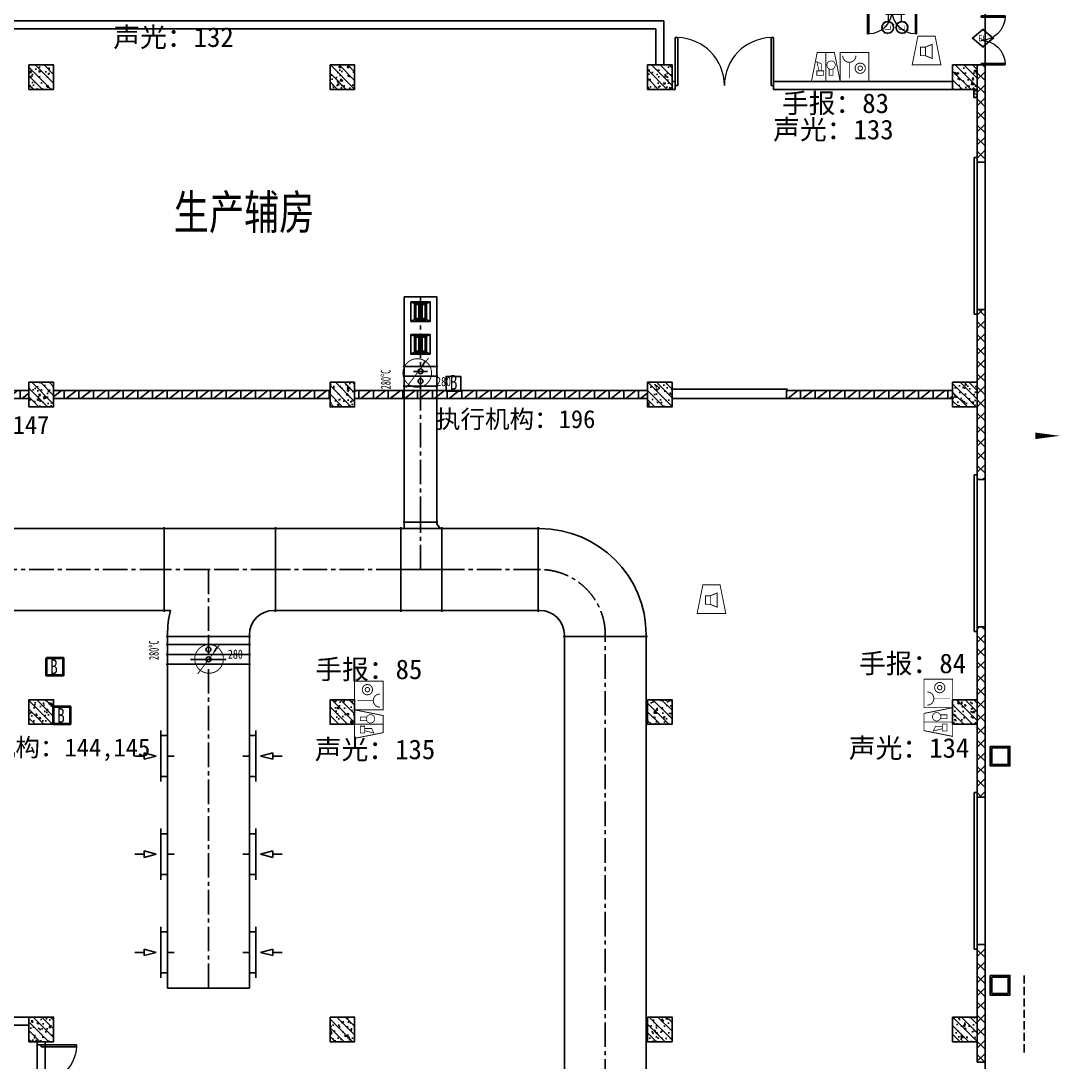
# Model space of a CAD drawing. Header units: millimetres. Extents: x -633009578 to 5705885, y -633235091 to 2571734.
# Drawn here: x 3639297 to 3671146, y 2078035 to 2109855 of the extents above; entities that cross this region are included whole.
import ezdxf
from ezdxf.enums import TextEntityAlignment as Align

# ---------------------------------------------------------------- set-up
doc = ezdxf.new("R2010")
doc.units = ezdxf.units.MM
doc.header["$LTSCALE"] = 1000
doc.header["$MEASUREMENT"] = 0
doc.linetypes.add('CENTER2', pattern=[1.125, 0.75, -0.125, 0.125, -0.125])
doc.linetypes.add('DASH', pattern=[0.35, 0.25, -0.1])
doc.layers.get('0').update_dxf_attribs({"color": 9})
for name, color, linetype in [('000000000000电气', 7, 'Continuous'), ('A-COLUM(柱)', 255, 'Continuous'), ('A-DI-S(箭头)', 76, 'Continuous'), ('A-DOOR(门）', 4, 'Continuous'), ('A-F-AREA(计算)', 5, 'Continuous'), ('A-HATH(填充)', 8, 'Continuous'), ('A-ROOF-G(钢构)', 25, 'Continuous'), ('A-ST-O(室外)', 54, 'Continuous'), ('A-TEXT(房间)', 243, 'Continuous'), ('A-WALL(墙)', 255, 'Continuous'), ('DUCT-排烟中心线', 5, 'CENTER2'), ('DUCT-排烟法兰', 4, 'Continuous'), ('DUCT-排烟管', 2, 'Continuous'), ('DUCT-排烟管端线', 4, 'Continuous'), ('DUCT-排烟阀门', 7, 'Continuous'), ('DUCT-排风风口', 7, 'Continuous'), ('HVAC-water Dim-SF', 241, 'Continuous'), ('TEL_TEXT', 7, 'Continuous'), ('WALL', 9, 'Continuous'), ('设备-安防', 3, 'Continuous'), ('设备-消防', 3, 'Continuous')]:
    doc.layers.add(name, color=color, linetype=linetype)
doc.styles.add('_TCH', font='simhei.ttf', dxfattribs={"width": 0.75, "bigfont": 'hztxt.shx'})
doc.styles.add('_TEL_DIM', font='simhei.ttf', dxfattribs={"height": 3.5, "bigfont": 'HZTXT'})
doc.styles.add('_THVAC_DIM', font='simhei.ttf', dxfattribs={"width": 0.8, "height": 3.5, "bigfont": 'HZTXT'})
doc.styles.add('IDQSTYLE', font='simhei.ttf', dxfattribs={"width": 0.707, "bigfont": 'hztxt.shx'})
doc.styles.add('SF', font='simhei.ttf', dxfattribs={"width": 0.75, "bigfont": '@@@hztxt.shx'})
doc.styles.get("Standard").update_dxf_attribs({"font": 'simhei.ttf', "bigfont": 'hztxt.shx'})
doc.styles.add('宋', font='simhei.ttf', dxfattribs={"width": 0.8})
doc.styles.add('宋体', font='simhei.ttf')
pattern_1 = [(45, (1102421.475196055, 677964.29318137), (-200.0002033111466, 200.0002033111467), []), (135, (1102421.475196055, 677964.29318137), (-200.0002033111467, -200.0002033111466), [])]
pattern_2 = [(0, (1102221.475196055, 677964.29318137), (0, 350), []), (37.875, (1102621.475196055, 677964.29318137), (-169.61527734408, 218.0766567528281), []), (90, (1102621.475196055, 677964.29318137), (-450, 2.755455298081545e-14), [])]

# ---------------------------------------------------------------- blocks, each defined once
blk = doc.blocks.new('HC001213')
at = {"color": 0, "linetype": 'Continuous', "const_width": 0.2}
blk.add_lwpolyline([(-1.875, 3.125), (1.875, 3.125), (3.125, -3.125), (-3.125, -3.125)], close=True, dxfattribs=at)
for points in [[(-1.293653517016746, 0.7382802506738564), (-0.243653517016746, 0.7382802506738564), (-0.243653517016746, -1.136719749326144), (-1.293653517016746, -1.136719749326144), (-1.293653517016746, 0.7382802506738564)], [(-0.243653517016746, 0.7382802506738564), (1.231346482983254, 1.338280250673856), (1.231346482983254, -1.736719749326144), (-0.243653517016746, -1.136719749326144)]]:
    blk.add_lwpolyline(points, dxfattribs=at)
at = {"color": 0, "style": 'IDQSTYLE', "width": 0.7}
blk.add_attdef('PSFHATT', (5.125, -3.125), '', height=2.5, dxfattribs=at)
blk = doc.blocks.new('HC001212')
at = {"color": 0, "linetype": 'Continuous', "const_width": 0.2}
blk.add_lwpolyline([(-1.875, 3.125), (1.875, 3.125), (3.125, -3.125), (-3.125, -3.125)], close=True, dxfattribs=at)
at = {"color": 0, "linetype": 'Continuous'}
for points, const_width in [([(0, 3.125), (0, -3.125)], 0.2), ([(-1.459485991813081, -0.8805239327332393), (-1.95948599181308, 1.119476067266761), (-0.9594859918130805, 0.619476067266761), (-0.9594859918130805, -0.8805239327332393)], 0.16), ([(-1.959485991813081, -1.880523932733239), (-1.95948599181308, -0.8805239327332393), (-0.4594859918130805, -0.8805239327332393), (-0.4594859918130805, -1.880523932733239), (-1.959485991813081, -1.880523932733239)], 0.16), ([(0.7290485194275803, -0.380523932733239), (0.7290485194281489, -1.880523932733239), (1.569048519428149, -1.880523932733239), (1.569048519430491, -0.380523932733239)], 0.16)]:
    blk.add_lwpolyline(points, dxfattribs=dict(at, const_width=const_width))
at = {"color": 0, "linetype": 'Continuous', "const_width": 0.16}
blk.add_lwpolyline([(1.799048519428144, -0.2905239327332435, 0.1989123673796631), (2.068287334970649, 0.3594760672667566, 0.1989123673796631), (1.799048519428145, 1.009476067266757, 0.1989123673796404), (1.149048519428189, 1.278714882809276, 0.1989123673796654), (0.4990485194281443, 1.009476067266757, 0.198912367379653), (0.2298097038856248, 0.3594760672667572, 0.1989123673796529), (0.4990485194281444, -0.2905239327332433, 0.1989123673796571), (1.14904851942816, -0.5597627482757622, 0.1989123673796488)], format="xyb", close=True, dxfattribs=at)
at = {"color": 0, "style": 'IDQSTYLE', "width": 0.7}
blk.add_attdef('PSFHATT', (5.125, -3.125), '', height=2.5, dxfattribs=at)
blk = doc.blocks.new('HC001208')
at = {"color": 0, "linetype": 'Continuous', "const_width": 0.2}
blk.add_lwpolyline([(-3.125, 3.125), (3.125, 3.125), (3.125, -3.125), (-3.125, -3.125)], close=True, dxfattribs=at)
blk.add_lwpolyline([(-2.560875308812533, 2.421549273106315, 0.198912367379651), (-2.13910907372117, 1.40331550819771, 0.1989123673796632), (-1.120875308812534, 0.9815492731063138, 0.1989123673796561), (-0.1026415439039181, 1.403315508197666, 0.1989123673796525), (0.3191246911874668, 2.421549273106313)], format="xyb", dxfattribs=at)
at = {"color": 0, "linetype": 'Continuous', "const_width": 0.128}
blk.add_lwpolyline([(-1.120875308812544, 0.9815492731063138), (-1.120875308812535, -2.518826738720627)], dxfattribs=at)
at = {"color": 0, "linetype": 'Continuous', "const_width": 0.2}
for points in [[(2.383210274305692, -0.3093507400644881, 0.9999999999999997), (0.1432102743056918, -0.3093507400644877, 0.9999999999999999)], [(0.7832102743056915, -0.3093507400644884, 0.9999999999999994), (1.743210274305692, -0.3093507400644881, 0.9999999999999994)]]:
    blk.add_lwpolyline(points, format="xyb", close=True, dxfattribs=at)
at = {"color": 0, "style": 'IDQSTYLE', "width": 0.7}
blk.add_attdef('PSFHATT', (5.125, -3.125), '', height=2.5, dxfattribs=at)
blk = doc.blocks.new('HC001303')
at = {"color": 0, "linetype": 'Continuous'}
blk.add_line((1.147673841419251, 1.538953517481514), (1.735401947549264, 2.599742189978989), dxfattribs=at)
at = {"color": 0, "linetype": 'Continuous', "const_width": 0.2}
blk.add_lwpolyline([(2.673745217742495e-14, -3.125, 0.1989123673796571), (2.209708691207992, -2.209708691207937, 0.1989123673796571), (3.125000000000028, -4.323120637516818e-16, 0.1989123673796568), (2.209708691207993, 2.209708691207993, 0.1989123673796569), (2.841876514387939e-14, 3.125, 0.1989123673796569), (-2.209708691207936, 2.209708691207994, 0.1989123673796568), (-3.124999999999972, 2.10353517373855e-15, 0.1989123673796572), (-2.209708691207937, -2.209708691207936, 0.1989123673796571)], format="xyb", close=True, dxfattribs=at)
blk.add_lwpolyline([(-2.500110713345594, -3.281016827298258), (2.47847216535268, 3.297393019579605)], dxfattribs=at)
at = {"color": 0, "style": 'IDQSTYLE', "width": 0.7}
for tag, p in [('280', (4.109408226946883, -2.854615367737885)), ('PSFHATT', (5.125000010000028, -3.281016827298258))]:
    blk.add_attdef(tag, p, '', height=2, dxfattribs=at)
blk = doc.blocks.new('A$C18BE6784')
at = {"color": 3}
for p, q in [((9.966180517105386, 207.7662279362848), (523.9618938427884, 207.7662279362848)), ((9.966180517105386, 10.07556907826802), (523.9618938427884, 10.07556907826802)), ((523.9618938427884, 10.07556907826802), (523.9618938427884, 267.0734257409931))]:
    blk.add_line(p, q, dxfattribs=at)
at = {"color": 3, "const_width": 19.76906588580314}
blk.add_lwpolyline([(9.966180517105386, 267.0734257409931), (9.966180517105386, 10.07556907826802), (523.9618938427884, 10.07556907826802), (523.9618938427884, 267.0734257409931), (9.966180517105386, 267.0734257409931), (9.966180517105386, 10.07556907826802)], dxfattribs=at)
at = {"layer": 'TEL_TEXT', "style": '宋'}
blk.add_text('FHM', height=174.3631611127561, dxfattribs=at).set_placement((76.73028432228602, 37.78400701103965))
blk = doc.blocks.new('$equip_U$00000071(蒋轩)')
at = {"const_width": 0.040000000000008}
blk.add_lwpolyline([(-0.5, 0, -1), (0.5, 0, -1), (-0.5, 0, -1.4631756610552)], format="xyb", dxfattribs=at)
at = {"linetype": 'Continuous', "const_width": 0.041666666666675}
for points in [[(-0.25, -0.1666666666715173), (-0.25, 0.1666666666715173)], [(0.25, -0.1666666666715173), (0.25, 0.1666666666715173)], [(-0.25, -0.1666666666715173), (0.25, -0.1666666666715173)]]:
    blk.add_lwpolyline(points, dxfattribs=at)
blk.add_circle((0, 0), 0.5000000000001146)
blk.add_point((0, -0.5))
at = {"color": 7, "style": '_TEL_DIM', "flags": 1}
for tag in ['REMARK', 'A']:
    blk.add_attdef(tag, text='', height=1.666666666667e-05, dxfattribs=at).set_placement((0, 0), align=Align.MIDDLE_CENTER)
blk = doc.blocks.new('$equip_U$00000073(LR-JS03)')
at = {"xscale": 1.008, "yscale": 1.008, "zscale": 1.008}
blk.add_blockref('$equip_U$00000071(蒋轩)', (0, 0), dxfattribs=at)
at = {"color": 7, "style": '_TEL_DIM', "flags": 1}
for tag in ['REMARK', 'A']:
    blk.add_attdef(tag, text='', height=2e-05, dxfattribs=at).set_placement((0, 0), align=Align.MIDDLE_CENTER)
blk = doc.blocks.new('$equip_U$00000082(LR-JS03)')
blk.add_blockref('$equip_U$00000073(LR-JS03)', (0, 0))
at = {"color": 7, "style": '_TEL_DIM', "flags": 1}
for tag in ['REMARK', 'A']:
    blk.add_attdef(tag, text='', height=2e-05, dxfattribs=at).set_placement((0, 0), align=Align.MIDDLE_CENTER)
blk = doc.blocks.new('$equip_U$00000090(LR-JS03)')
for p in [(-0.5040000000153668, 0), (0, 0.5040000000008149), (0.5039999999571592, 0), (0, -0.5040000000008149)]:
    blk.add_point(p)
blk.add_blockref('$equip_U$00000082(LR-JS03)', (0, 0))
at = {"color": 7, "style": '_TEL_DIM', "flags": 1}
for tag in ['REMARK', 'A']:
    blk.add_attdef(tag, text='', height=2e-05, dxfattribs=at).set_placement((0, 0), align=Align.MIDDLE_CENTER)
blk = doc.blocks.new('$equip_U$00000099(LR-JS03)')
at = {"linetype": 'Continuous', "ltscale": 0.7, "xscale": 0.6, "yscale": 0.6, "zscale": 0.6}
blk.add_blockref('$equip_U$00000090(LR-JS03)', (0, 0), dxfattribs=at)
at = {"color": 7, "linetype": 'Continuous', "style": '_TEL_DIM', "flags": 1}
for tag in ['REMARK', 'A']:
    blk.add_attdef(tag, text='', height=2e-05, dxfattribs=at).set_placement((0, 0), align=Align.MIDDLE_CENTER)
blk = doc.blocks.new('$equip_U$00000101(LR-JS03)')
at = {"linetype": 'Continuous', "ltscale": 0.7}
for p in [(-0.3023999999277294, 0), (-0.2900179410353303, 0.1034561744891107), (-0.2358388293068856, 0.1892770628328435), (-0.1658388294745237, 0.2592770627816208), (-0.1194070677738637, 0.277826766425278), (0, 0.302399999985937), (0.1048157138284296, 0.2836537081166171), (0.2132320802193135, 0.2144244387745857), (0.2832320802845061, 0.1444244387676008), (0.30240000016056, 0), (-0.2917371464427561, -0.1356171146035194), (-0.2217371466103941, -0.2056171146105044), (-0.1517371465452015, -0.2756171146174893), (0, -0.3024000000441447), (0.1854639847297221, -0.2388490536250174), (0.2639371012337506, -0.1475905369734392)]:
    blk.add_point(p, dxfattribs=at)
blk.add_blockref('$equip_U$00000099(LR-JS03)', (0, 0), dxfattribs=at)
at = {"color": 7, "linetype": 'Continuous', "style": '_TEL_DIM', "flags": 1}
for tag in ['REMARK', 'A']:
    blk.add_attdef(tag, text='', height=2e-05, dxfattribs=at).set_placement((0, 0), align=Align.MIDDLE_CENTER)
blk = doc.blocks.new('$equip_U$00000102(LR-JS03)')
for p in [(-0.3931199999933597, 0), (0, 0.3931199999997261), (0.3931200000224635, 0), (0, -0.3931200000006356)]:
    blk.add_point(p)
at = {"xscale": 1.3, "yscale": 1.3, "zscale": 1.3}
blk.add_blockref('$equip_U$00000101(LR-JS03)', (0, 0), dxfattribs=at)
at = {"color": 7, "style": '_TEL_DIM', "flags": 1}
for tag in ['REMARK', 'A']:
    blk.add_attdef(tag, text='', height=2e-05, dxfattribs=at).set_placement((0, 0), align=Align.MIDDLE_CENTER)
blk = doc.blocks.new('FHHHM')
at = {"layer": '设备-消防', "const_width": 35.58431859444}
for points in [[(-400.2762537132949, -420.9812156084226), (-400.2762537132949, -229.5319353532395)], [(-75.17435393342748, -420.9812156084226), (-75.17435393342748, -229.5319353532395)]]:
    blk.add_lwpolyline(points, dxfattribs=at)
at = {"layer": '设备-消防'}
for name, p, xscale, yscale, zscale in [('A$C18BE6784', (-471.5657044585096, -240.3660831669113), 0.9, 0.9, 0.9), ('$equip_U$00000102(LR-JS03)', (-414.3943202504888, -564.8034442435601), 367.6065970498603, 367.6065970498603, 367.6065970498603)]:
    blk.add_blockref(name, p, dxfattribs=dict(at, xscale=xscale, yscale=yscale, zscale=zscale))
at = {"layer": '设备-消防', "xscale": -367.6065970498603, "yscale": 367.606597049965, "zscale": 367.6065970500075, "rotation": 359.9999999999998}
blk.add_blockref('$equip_U$00000102(LR-JS03)', (-61.05628739541862, -564.8034442435601), dxfattribs=at)
blk = doc.blocks.new('$equip$00002474')
for p, q in [((-0.519992380955955, 1.000000338535756e-05), (7.619048119522631e-06, 0.4400100000020757)), ((7.619048119522631e-06, -0.4399899999989429), (-0.519992380955955, 1.000000338535756e-05)), ((7.619048119522631e-06, 0.4400100000020757), (0.5200076190521941, 1.000000338535756e-05)), ((0.5200076190521941, 1.000000338535756e-05), (7.619048119522631e-06, -0.4399899999989429))]:
    blk.add_line(p, q)
at = {"const_width": 0.04}
blk.add_lwpolyline([(7.619048119522631e-06, 0.4400100000020757), (-0.519992380955955, 1.000000338535756e-05), (7.619048119522631e-06, -0.4399899999989429), (0.5200076190521941, 1.000000338535756e-05), (7.619048119522631e-06, 0.4400100000020757), (-0.519992380955955, 1.000000338535756e-05)], dxfattribs=at)
for p in [(-0.519992380955955, 1.000000338535756e-05), (7.619048119522631e-06, 0.4400100000020757), (0.5200076190521941, 1.000000338535756e-05), (7.619048119522631e-06, -0.4399899999989429)]:
    blk.add_point(p)
at = {"color": 7, "style": '_TEL_DIM'}
blk.add_attdef('$TEXT$', text='', height=0.3, dxfattribs=at).set_placement((0.02805548798642121, 0.01213281898526475), align=Align.MIDDLE_CENTER)
at = {"color": 7, "style": '_TEL_DIM', "flags": 1}
blk.add_attdef('A', text='', height=2e-05, dxfattribs=at).set_placement((0, 0), align=Align.MIDDLE_CENTER)
blk = doc.blocks.new('$DorLib2D$00000002')
for p, q in [((-0.5, -5.684341886080802e-17), (-0.5000000000000007, 0.4875)), ((-0.4750000000000007, 0.4875), (-0.5000000000000007, 0.4875)), ((-0.475, -2.842170943040401e-17), (-0.4750000000000007, 0.4875)), ((0.475, -2.842170943040401e-17), (0.4750000000000007, 0.4875)), ((0.4750000000000007, 0.4875), (0.5000000000000007, 0.4875)), ((0.5, -5.684341886080802e-17), (0.5000000000000007, 0.4875)), ((-0.5, -5.684341886080802e-17), (-0.475, -2.842170943040401e-17)), ((0.5, -5.684341886080802e-17), (0.475, -2.842170943040401e-17))]:
    blk.add_line(p, q)
at = {"lineweight": 13}
for centre, start, end in [((-0.4875, -4.263256414560601e-17), 0, 88.53071641864632), ((0.4875, -4.263256414560601e-17), 91.4692835813537, 180)]:
    blk.add_arc(centre, 0.4875, start, end, dxfattribs=at)
blk = doc.blocks.new('$DorLib2D$00000126')
at = {"color": 0, "linetype": 'Continuous'}
for p, q in [((-0.5319999999956053, 0.5), (-0.5319999999956053, 0.900000000000091)), ((0.5320000000047003, 0.900000000000091), (0.5320000000047003, 0.5000000000002274))]:
    blk.add_line(p, q, dxfattribs=at)
at = {"color": 0, "linetype": 'DASH'}
for p, q in [((-0.5319999999956053, 0.900000000000091), (0.5320000000047003, 0.900000000000091)), ((-0.5319999999956053, 0.5), (0.5320000000047003, 0.5000000000002274))]:
    blk.add_line(p, q, dxfattribs=at)
blk = doc.blocks.new('$DorLib2D$00000136')
at = {"color": 0, "linetype": 'DASH'}
blk.add_line((0.5074999999959537, 0.6666666666674388), (-0.507500000003974, 0.666666666667382), dxfattribs=at)
at = {"color": 0, "linetype": 'Continuous'}
blk.add_line((-0.5000000000040377, -0.4999999999982236), (0.4999999999959623, -0.4999999999981668), dxfattribs=at)
blk = doc.blocks.new('$DorLib2D$00000001')
for p, q in [((0.45, 0.9750000000000001), (0.5000000000000002, 0.9750000000000001)), ((0.45, 0), (0.45, 0.9750000000000001)), ((0.5, 0), (0.5, 0.9750000000000001)), ((0.5, 0), (0.45, 0))]:
    blk.add_line(p, q)
at = {"lineweight": 13}
blk.add_arc((0.475, 0), 0.975, 91.4692835813538, 180, dxfattribs=at)
blk = doc.blocks.new('_FZH')
h = blk.add_hatch()
h.set_pattern_fill('钢筋混凝土', color=256, scale=0.1, style=0)
h.set_pattern_definition([(45, (0, 0), (-0.1767766952966369, 0.1767766952966369), []), (50, (0, 0), (0.7172601826007535, -0.06275213498259512), [0.07500000000000001, -0.8250000000000001]), (355, (0, 0), (-0.138751333613, 0.7521921337000119), [0.06, -0.66]), (100.4514, (0.05977168000000001, -0.00522934), (0.5785093817140216, 0.6894395420609536), [0.06374019, -0.701142112]), (46.1842, (0, 0.2), (1.067241048625645, -0.1655190143290181), [0.1125, -1.2375]), (96.6356, (0.088936745, 0.186206693), (0.9346627055487033, 0.9741178709004418), [0.095610288, -1.051713]), (351.1842, (0, 0.2), (0.9346619451336272, 0.9741186009253247), [0.09000000000000001, -0.9900000000000001]), (21, (0.1, 0.15), (0.5969070521184617, -0.4026188906653388), [0.07500000000000001, -0.8250000000000001]), (326, (0.1, 0.15), (0.2433153319215824, 0.7251500450468529), [0.06, -0.66]), (71.4514, (0.149742233, 0.116448394), (0.84022262858149, 0.3225304967099524), [0.06374019, -0.701142112]), (37.50000000000001, (0, 0), (0.01215985531729062, 0.3328938538313115), [0, -0.652, 0, -0.67, 0, -0.6625000000000001]), (7.499999999999999, (0, 0), (0.2630695374421486, 0.3944117118823603), [0, -0.382, 0, -0.637, 0, -0.2525]), (-32.5, (-0.223, 0), (0.533822436172409, -0.02255487173437976), [0, -0.25, 0, -0.78, 0, -1.035]), (-42.5, (-0.323, 0), (0.5831861693423862, 0.1001049823323177), [0, -0.325, 0, -0.518, 0, -0.735])])
h.paths.add_polyline_path([(-0.5, -0.5), (0.5, -0.5), (0.5, 0.5), (-0.5, 0.5)])
blk.add_lwpolyline([(-0.5, -0.5), (0.5, -0.5), (0.5, 0.5), (-0.5, 0.5)], close=True)
blk = doc.blocks.new('00000594Cent')
at = {"lineweight": -2}
blk.add_line((-218.75, 1.4210854715202e-14), (218.75, 1.4210854715202e-14), dxfattribs=at)
at = {"color": 0, "linetype": 'ByBlock', "lineweight": -2}
blk.add_circle((0, 1.4210854715202e-14), 125, dxfattribs=at)
blk = doc.blocks.new('00000594Body')
at = {"color": 0, "linetype": 'ByBlock', "lineweight": -2}
for p, q in [((-250, -500), (-249.9999999999964, 500)), ((250, 500), (-250, 500)), ((250, -500), (250.0000000000036, 500)), ((-250, -500), (250, -500))]:
    blk.add_line(p, q, dxfattribs=at)
blk = doc.blocks.new('00000578Cent')
at = {"color": 0, "linetype": 'ByBlock', "lineweight": -2}
blk.add_circle((0, 0), 125, dxfattribs=at)
blk = doc.blocks.new('00000578Body')
at = {"color": 0, "linetype": 'ByBlock', "lineweight": -2}
for p, q in [((249.9999999999964, 500.0000000000036), (-250, 500.0000000000036)), ((-249.9999999999964, -499.9999999999964), (-250, 500.0000000000036)), ((249.9999999999891, -499.9999999999964), (250.0000000000036, 500.0000000000036)), ((-250, -499.9999999999964), (249.9999999999964, -499.9999999999964))]:
    blk.add_line(p, q, dxfattribs=at)
at = {"lineweight": -2}
blk.add_line((0, -218.7499999999982), (0, 218.7499999999982), dxfattribs=at)
blk = doc.blocks.new('$风口$00000144')
for p, q in [((99.9356124313781, 250.0000000000036), (99.9356124313781, -249.9999999999964)), ((0, -199.9999999999964), (0, 200.0000000000036)), ((0, 200.0000000000036), (99.9356124313781, 200.0000000000036)), ((0, 3.637978807091713e-12), (-100, 3.637978807091713e-12)), ((356.4064222178349, 31.46169286819713), (171.5522559610254, 1.346052158623934e-10)), ((356.4064222180823, -31.4616928677533), (171.5522559610254, 1.818989403545856e-11)), ((356.4064222180823, -31.4616928677533), (356.4064222178349, 31.46169286819713)), ((500.0000000003638, 1.891748979687691e-10), (356.4064222178422, 1.637090463191271e-10)), ((99.9356124313781, -199.9999999999964), (0, -199.9999999999964))]:
    blk.add_line(p, q)
blk = doc.blocks.new('$风口$00000108')
for p, q in [((-250, 135), (-190, 75)), ((-250, -135), (-250, 135)), ((200, 25), (-190, 25)), ((250, 135), (200, 75)), ((250, 135), (250, -135)), ((-250, -135), (-190, -75)), ((250, -135), (-250, -135)), ((200, -25), (-190, -25)), ((200, -75), (250, -135))]:
    blk.add_line(p, q)
at = {"linetype": 'Continuous'}
blk.add_line((250, 135), (-250, 135), dxfattribs=at)
at = {"lineweight": 40}
for p, q in [((-190, 75), (200, 75)), ((-190, -75), (-190, 75)), ((200, 75), (200, -75)), ((-190, -75), (200, -75))]:
    blk.add_line(p, q, dxfattribs=at)

msp = doc.modelspace()

# ---------------------------------------------------------------- hatches: boundary and pattern name
at = {"layer": 'A-HATH(填充)'}
h = msp.add_hatch(dxfattribs=at)
h.set_pattern_fill('多孔材料', color=256, scale=100, style=0)
h.set_pattern_definition(pattern_1)
h.paths.add_polyline_path([(3668519.994031782, 2108509.629173293), (3668519.994031782, 2105534.629172784), (3668759.994031778, 2105534.629172784), (3668759.994031779, 2108509.629173293)])
h = msp.add_hatch(dxfattribs=at)
h.set_pattern_fill('多孔材料', color=256, scale=50, style=0)
h.set_pattern_definition([(45, (1102321.475196055, 677964.29318137), (-100.0001016555733, 100.0001016555733), []), (135, (1102321.475196055, 677964.29318137), (-100.0001016555733, -100.0001016555733), [])])
h.paths.add_polyline_path([(3668519.994030093, 2107509.629172624), (3668519.994030093, 2107759.629172626), (3668419.994030093, 2107759.629172626), (3668419.994030093, 2107509.629172624)])
h = msp.add_hatch(dxfattribs=at)
h.set_pattern_fill('多孔材料', color=256, scale=100, style=0)
h.set_pattern_definition(pattern_1)
h.paths.add_polyline_path([(3668519.994031783, 2101034.629172784), (3668519.994031783, 2095834.629172785), (3668759.994031777, 2095834.629172785), (3668759.994031778, 2101034.629172784)])
h = msp.add_hatch(dxfattribs=at)
h.set_pattern_fill('空心砖', color=256, scale=100, style=0)
h.set_pattern_definition(pattern_2)
h.paths.add_polyline_path([(3639544.99403178, 2098314.629172626), (3639544.99403178, 2098554.629172626), (3632694.994032013, 2098554.629172631), (3632694.994032013, 2098314.629172634)])
h = msp.add_hatch(dxfattribs=at)
h.set_pattern_fill('空心砖', color=256, scale=100, style=0)
h.set_pattern_definition(pattern_2)
h.paths.add_polyline_path([(3648744.99403178, 2098314.629172626), (3648744.99403178, 2098554.629172626), (3640294.99403178, 2098554.629172626), (3640294.99403178, 2098314.629172626)])
h = msp.add_hatch(dxfattribs=at)
h.set_pattern_fill('空心砖', color=256, scale=100, style=0)
h.set_pattern_definition(pattern_2)
h.paths.add_polyline_path([(3658444.99403178, 2098314.629172626), (3658444.99403178, 2098554.629172626), (3649494.99403178, 2098554.629172626), (3649494.99403178, 2098314.629172626)])
h = msp.add_hatch(dxfattribs=at)
h.set_pattern_fill('空心砖', color=256, scale=100, style=0)
h.set_pattern_definition(pattern_2)
h.paths.add_polyline_path([(3667769.99403178, 2098554.629172626), (3662694.994031504, 2098554.629172608), (3662694.994031504, 2098314.629172608), (3667769.99403178, 2098314.629172626)])
h = msp.add_hatch(dxfattribs=at)
h.set_pattern_fill('多孔材料', color=256, scale=100, style=0)
h.set_pattern_definition(pattern_1)
h.paths.add_polyline_path([(3668519.994031783, 2091334.629172785), (3668519.994031783, 2086134.629172276), (3668759.994031775, 2086134.629172276), (3668759.994031776, 2091334.629172785)])
h = msp.add_hatch(dxfattribs=at)
h.set_pattern_fill('多孔材料', color=256, scale=100, style=0)
h.set_pattern_definition(pattern_1)
h.paths.add_polyline_path([(3668519.994031783, 2081634.629172785), (3668519.994031783, 2078034.62917431), (3668759.994031774, 2078034.62917431), (3668759.994031774, 2081634.629172785)])

# ---------------------------------------------------------------- linework, layer by layer
at = {"layer": '000000000000电气', "color": 1, "lineweight": 35}
for points in [[(3640080.457882306, 2090391.702836703), (3640588.680082516, 2090391.702836703), (3640588.680082516, 2089852.044211737), (3640080.457882306, 2089852.044211737)], [(3640294.99403178, 2088899.287797592), (3640803.216231991, 2088899.287797592), (3640803.216231991, 2088359.629172626), (3640294.99403178, 2088359.629172626)]]:
    msp.add_lwpolyline(points, close=True, dxfattribs=at)
at = {"layer": 'A-DI-S(箭头)'}
msp.add_lwpolyline([(3669284.298177314, 2097173.991821655, 0, 0, 0), (3671046.484361263, 2097173.991821655, 0, 200, 0), (3670296.484361263, 2097173.991821655, 0, 0, 0)], format="xyseb", dxfattribs=at)
at = {"layer": 'A-DOOR(门）'}
for p, q in [((3668759.99403178, 2105534.629172626), (3668759.99403178, 2101034.629172626)), ((3668759.99403178, 2095834.629172627), (3668759.99403178, 2091334.629172627)), ((3668759.99403178, 2086134.629172626), (3668759.99403178, 2081634.629172626)), ((3639799.99403178, 2078559.629172243), (3639799.99403178, 2077459.629172243)), ((3640039.99403178, 2078559.629172243), (3640039.99403178, 2077459.629172243))]:
    msp.add_line(p, q, dxfattribs=at)
at = {"layer": 'A-F-AREA(计算)'}
msp.add_lwpolyline([(3534479.994031782, 2196074.629172625), (3668759.994031782, 2196074.629172625), (3668759.994031782, 2059994.629172625), (3534479.994031782, 2059994.629172625)], close=True, dxfattribs=at)
at = {"layer": 'A-ROOF-G(钢构)'}
for points in [[(3668919.994031763, 2087684.629172627), (3669519.994031763, 2087684.629172627), (3669519.994031763, 2087084.629172627), (3668919.994031763, 2087084.629172627)], [(3668969.994031763, 2087634.629172627), (3669469.994031763, 2087634.629172627), (3669469.994031763, 2087134.629172627), (3668969.994031763, 2087134.629172627)], [(3668919.994031763, 2080684.629172625), (3669519.994031763, 2080684.629172625), (3669519.994031763, 2080084.629172625), (3668919.994031763, 2080084.629172625)], [(3668969.994031763, 2080634.629172625), (3669469.994031763, 2080634.629172625), (3669469.994031763, 2080134.629172625), (3668969.994031763, 2080134.629172625)]]:
    msp.add_lwpolyline(points, close=True, dxfattribs=at)
at = {"layer": 'A-ST-O(室外)', "linetype": 'DASH'}
msp.add_lwpolyline([(3669959.997059, 2078334.629569355), (3669959.997446893, 2080684.629172626)], dxfattribs=at)
at = {"layer": 'A-WALL(墙)'}
for p, q in [((3630719.99403178, 2109854.629172626), (3658939.994031876, 2109854.629172633)), ((3658939.994031876, 2109854.629172633), (3658939.994031921, 2108509.629172906)), ((3630839.994031567, 2109614.629172633), (3658699.994031571, 2109614.629172633)), ((3658699.994031571, 2109614.629172633), (3658699.994031864, 2108509.629172906)), ((3659294.994032013, 2107999.629172624), (3659194.99403178, 2107999.629172626)), ((3659294.994032013, 2107759.629172624), (3659294.994032013, 2107999.629172624)), ((3667769.99403178, 2107999.629172626), (3662294.994031504, 2107999.629172624)), ((3662294.994031504, 2107999.629172624), (3662294.994031504, 2107759.629172624)), ((3659194.99403178, 2107759.629172626), (3659294.994032013, 2107759.629172624)), ((3662294.994031504, 2107759.629172624), (3667769.99403178, 2107759.629172626)), ((3668419.994030093, 2107509.629172624), (3668419.994030093, 2107759.629172626)), ((3668519.994030093, 2107509.629172624), (3668519.994030093, 2107759.629172626)), ((3668419.994030093, 2107509.629172624), (3668519.994030093, 2107509.629172624)), ((3639544.994031993, 2098554.629172601), (3632694.994032013, 2098554.629172631)), ((3632694.994032013, 2098314.629172634), (3639544.994031993, 2098314.629172637)), ((3640294.994031342, 2098554.629172634), (3648744.994031993, 2098554.629172611)), ((3640294.994031342, 2098314.629172634), (3648744.994031993, 2098314.629172623)), ((3649494.994031993, 2098554.629172632), (3658444.994031342, 2098554.629172633)), ((3649494.994031993, 2098314.629172632), (3658444.994031342, 2098314.629172628)), ((3667769.99403178, 2098554.629172626), (3662694.994031504, 2098554.629172608)), ((3662694.994031504, 2098554.629172608), (3662694.994031504, 2098314.629172608)), ((3662694.994031504, 2098314.629172608), (3667769.99403178, 2098314.629172626)), ((3639544.994031993, 2079409.629172598), (3631094.994031341, 2079409.629172604)), ((3639544.994031993, 2079169.629172651), (3631094.994031341, 2079169.629172607)), ((3639799.99403178, 2078659.629172626), (3639799.994031772, 2078559.629172276)), ((3639799.994031772, 2078559.629172276), (3640039.994031825, 2078559.629172276)), ((3640039.994031825, 2078559.629172276), (3640039.99403178, 2078659.629172626))]:
    msp.add_line(p, q, dxfattribs=at)
at = {"layer": 'DUCT-排烟中心线', "color": 8}
for p, q in [((3651508.922411704, 2101423.764631052), (3651508.922411704, 2099293.420407521)), ((3651508.922411704, 2098692.820407521), (3651508.922411704, 2094538.131632371)), ((3651508.922411704, 2093087.931632371), (3651508.922411704, 2094537.931632371)), ((3643678.498742299, 2093087.931632371), (3635974.69275559, 2093087.931632371)), ((3645028.698742299, 2093087.931632371), (3643678.698742299, 2093087.931632371)), ((3647078.698742299, 2093087.931632371), (3645028.698742299, 2093087.931632371)), ((3645028.698742299, 2093087.931632371), (3645028.698742299, 2091037.931632371)), ((3650908.722411704, 2093087.931632371), (3647078.898742299, 2093087.931632371)), ((3651508.922411704, 2093087.931632371), (3650908.922411704, 2093087.931632371)), ((3652158.922411704, 2093087.931632371), (3651508.922411704, 2093087.931632371)), ((3655105.378075977, 2093087.931632371), (3652159.122411704, 2093087.931632371)), ((3655155.578075978, 2093087.931632371), (3655105.578075978, 2093087.931632371)), ((3645028.698742299, 2090793.547878118), (3645028.698742299, 2091037.731632371)), ((3657155.578075978, 2091037.931632371), (3657155.578075978, 2091087.931632371)), ((3657155.578075978, 2071750.235106641), (3657155.578075978, 2091037.731632371)), ((3645028.698742299, 2080298.023374239), (3645028.698742299, 2090192.947878119))]:
    msp.add_line(p, q, dxfattribs=at)
msp.add_arc((3655155.578075978, 2091087.931632371), 2000, 0, 90, dxfattribs=at)
at = {"layer": 'DUCT-排烟法兰', "color": 8}
for p, q in [((3652038.922411704, 2099293.320407521), (3650978.922411704, 2099293.320407521)), ((3652038.922411704, 2098993.120407521), (3650978.922411704, 2098993.120407521)), ((3652038.922411704, 2098692.920407521), (3650978.922411704, 2098692.920407521)), ((3652038.922411704, 2094538.031632371), (3650978.922411704, 2094538.031632371)), ((3643678.598742299, 2094377.931632371), (3643678.598742299, 2091797.931632371)), ((3647078.798742299, 2091797.931632371), (3647078.798742299, 2094377.931632371)), ((3650908.822411703, 2094377.931632371), (3650908.822411703, 2091797.931632371)), ((3652159.022411705, 2091797.931632371), (3652159.022411705, 2094377.931632371)), ((3655105.478075977, 2094377.931632371), (3655105.478075977, 2091797.931632371)), ((3643738.698742299, 2091037.831632371), (3646318.698742299, 2091037.831632371)), ((3655865.578075978, 2091037.831632371), (3658445.578075978, 2091037.831632371)), ((3643738.698742299, 2090793.447878119), (3646318.698742299, 2090793.447878119)), ((3643738.698742299, 2090493.247878119), (3646318.698742299, 2090493.247878119)), ((3643738.698742299, 2090193.047878118), (3646318.698742299, 2090193.047878118))]:
    msp.add_line(p, q, dxfattribs=at)
at = {"layer": 'DUCT-排烟管', "color": 8}
for p, q in [((3651008.922411704, 2101423.764631052), (3651008.922411704, 2099293.420407521)), ((3652008.922411704, 2101423.764631052), (3651008.922411704, 2101423.764631052)), ((3652008.922411704, 2099293.420407521), (3652008.922411704, 2101423.764631052)), ((3651008.922411704, 2098993.22040752), (3651008.922411704, 2099293.22040752)), ((3652008.922411704, 2099293.22040752), (3652008.922411704, 2098993.22040752)), ((3651008.922411704, 2098693.020407521), (3651008.922411704, 2098993.020407521)), ((3652008.922411704, 2098993.020407521), (3652008.922411704, 2098693.020407521)), ((3651008.922411704, 2098692.820407521), (3651008.922411704, 2094538.131632371)), ((3652008.922411704, 2094538.131632371), (3652008.922411704, 2098692.820407521)), ((3651008.922411704, 2094537.931632371), (3651008.922411704, 2094337.931632371)), ((3652008.922411704, 2094487.931632371), (3652008.922411704, 2094537.931632371)), ((3652108.922411704, 2094337.931632371), (3652008.922411704, 2094487.931632371)), ((3643678.498742299, 2094337.931632371), (3635974.69275559, 2094337.931632371)), ((3643678.698742299, 2094337.931632371), (3647028.698742299, 2094337.931632371)), ((3647028.698742299, 2094337.931632371), (3647078.698742299, 2094337.931632371)), ((3650908.722411704, 2094337.931632371), (3647078.898742299, 2094337.931632371)), ((3651008.922411704, 2094337.931632371), (3650908.922411704, 2094337.931632371)), ((3652108.922411704, 2094337.931632371), (3651008.922411704, 2094337.931632371)), ((3652158.922411704, 2094337.931632371), (3652108.922411704, 2094337.931632371)), ((3655105.378075977, 2094337.931632371), (3652159.122411704, 2094337.931632371)), ((3655155.578075978, 2094337.931632371), (3655105.578075978, 2094337.931632371)), ((3635974.69275559, 2091837.931632371), (3643678.498742299, 2091837.931632371)), ((3643866.42108213, 2091837.931632371), (3643678.698742299, 2091837.931632371)), ((3647078.698742299, 2091837.931632371), (3647028.698742299, 2091837.931632371)), ((3647078.898742299, 2091837.931632371), (3650908.722411704, 2091837.931632371)), ((3650908.922411704, 2091837.931632371), (3652158.922411704, 2091837.931632371)), ((3652159.122411704, 2091837.931632371), (3655105.378075977, 2091837.931632371)), ((3655105.578075978, 2091837.931632371), (3655155.578075978, 2091837.931632371)), ((3643778.698742299, 2091037.931632371), (3643778.698742299, 2091087.931632371)), ((3643778.698742299, 2091037.731632371), (3643778.698742299, 2090793.547878118)), ((3646278.698742299, 2091087.931632371), (3646278.698742299, 2091037.931632371)), ((3646278.698742299, 2090793.547878118), (3646278.698742299, 2091037.731632371)), ((3655905.578075978, 2091087.931632371), (3655905.578075978, 2091037.931632371)), ((3655905.578075978, 2091037.731632371), (3655905.578075978, 2071750.235106641)), ((3658405.578075978, 2091037.931632371), (3658405.578075978, 2091087.931632371)), ((3658405.578075978, 2071750.235106641), (3658405.578075978, 2091037.731632371)), ((3643778.698742299, 2090493.347878119), (3643778.698742299, 2090793.347878119)), ((3646278.698742299, 2090793.347878119), (3646278.698742299, 2090493.347878119)), ((3643778.698742299, 2090193.147878119), (3643778.698742299, 2090493.147878119)), ((3646278.698742299, 2090493.147878119), (3646278.698742299, 2090193.147878119)), ((3643778.698742299, 2090192.947878119), (3643778.698742299, 2080298.023374239)), ((3646278.698742299, 2080298.023374239), (3646278.698742299, 2090192.947878119)), ((3643778.698742299, 2080298.023374239), (3646278.698742299, 2080298.023374239))]:
    msp.add_line(p, q, dxfattribs=at)
for centre, radius, start, end in [((3655155.578075977, 2091087.93163237), 3250.000000000233, 0, 89.99999999998359), ((3647028.698742308, 2091087.93163237), 3250.00000000908, 166.6576362029411, 180), ((3647028.698742299, 2091087.931632371), 750, 90, 180), ((3655155.578075978, 2091087.931632371), 750, 0, 90)]:
    msp.add_arc(centre, radius, start, end, dxfattribs=at)
at = {"layer": 'DUCT-排烟管端线', "color": 8}
for p, q in [((3651008.922411704, 2099293.420407521), (3652008.922411704, 2099293.420407521)), ((3652008.922411704, 2099293.22040752), (3651008.922411704, 2099293.22040752)), ((3652008.922411704, 2098993.22040752), (3651008.922411704, 2098993.22040752)), ((3652008.922411704, 2098993.020407521), (3651008.922411704, 2098993.020407521)), ((3652008.922411704, 2098693.020407521), (3651008.922411704, 2098693.020407521)), ((3652008.922411704, 2098692.820407521), (3651008.922411704, 2098692.820407521)), ((3651008.922411704, 2094538.131632371), (3652008.922411704, 2094538.131632371)), ((3652008.922411704, 2094537.931632371), (3651008.922411704, 2094537.931632371)), ((3643678.498742299, 2091837.931632371), (3643678.498742299, 2094337.931632371)), ((3643678.698742299, 2091837.931632371), (3643678.698742299, 2094337.931632371)), ((3647078.698742299, 2094337.931632371), (3647078.698742299, 2091837.931632371)), ((3647078.898742299, 2094337.931632371), (3647078.898742299, 2091837.931632371)), ((3650908.722411704, 2091837.931632371), (3650908.722411704, 2094337.931632371)), ((3650908.922411704, 2094337.931632371), (3650908.922411704, 2091837.931632371)), ((3652158.922411704, 2091837.931632371), (3652158.922411704, 2094337.931632371)), ((3652159.122411704, 2094337.931632371), (3652159.122411704, 2091837.931632371)), ((3655105.378075977, 2091837.931632371), (3655105.378075977, 2094337.931632371)), ((3655105.578075978, 2094337.931632371), (3655105.578075978, 2091837.931632371)), ((3646278.698742299, 2091037.931632371), (3643778.698742299, 2091037.931632371)), ((3646278.698742299, 2091037.731632371), (3643778.698742299, 2091037.731632371)), ((3658405.578075978, 2091037.931632371), (3655905.578075978, 2091037.931632371)), ((3658405.578075978, 2091037.731632371), (3655905.578075978, 2091037.731632371)), ((3643778.698742299, 2090793.547878118), (3646278.698742299, 2090793.547878118)), ((3646278.698742299, 2090793.347878119), (3643778.698742299, 2090793.347878119)), ((3646278.698742299, 2090493.347878119), (3643778.698742299, 2090493.347878119)), ((3646278.698742299, 2090493.147878119), (3643778.698742299, 2090493.147878119)), ((3646278.698742299, 2090193.147878119), (3643778.698742299, 2090193.147878119)), ((3646278.698742299, 2090192.947878119), (3643778.698742299, 2090192.947878119))]:
    msp.add_line(p, q, dxfattribs=at)
at = {"layer": 'HVAC-water Dim-SF', "color": 8, "linetype": 'Continuous'}
msp.add_lwpolyline([(3652741.813936003, 2098991.734379184), (3652291.813936003, 2098991.734379184), (3652291.813936003, 2098541.734379184), (3652741.813936003, 2098541.734379184)], close=True, dxfattribs=at)
at = {"layer": 'WALL'}
for p, q in [((3668519.994031782, 2108509.629173293), (3668519.994031782, 2105534.629172784)), ((3668759.994031779, 2108509.629173293), (3668519.994031782, 2108509.629173293)), ((3668759.994031778, 2105534.629172784), (3668759.994031779, 2108509.629173293)), ((3668519.994031782, 2105534.629172784), (3668759.994031778, 2105534.629172784)), ((3668519.994031783, 2101034.629172784), (3668519.994031783, 2095834.629172785)), ((3668759.994031778, 2101034.629172784), (3668519.994031783, 2101034.629172784)), ((3668759.994031777, 2095834.629172785), (3668759.994031778, 2101034.629172784)), ((3668519.994031783, 2095834.629172785), (3668759.994031777, 2095834.629172785)), ((3668519.994031783, 2091334.629172785), (3668519.994031783, 2086134.629172276)), ((3668759.994031776, 2091334.629172785), (3668519.994031783, 2091334.629172785)), ((3668759.994031775, 2086134.629172276), (3668759.994031776, 2091334.629172785)), ((3668519.994031783, 2086134.629172276), (3668759.994031775, 2086134.629172276)), ((3668519.994031783, 2081634.629172785), (3668519.994031783, 2078034.62917431)), ((3668759.994031774, 2081634.629172785), (3668519.994031783, 2081634.629172785)), ((3668759.994031774, 2078034.62917431), (3668759.994031774, 2081634.629172785)), ((3668519.994031783, 2078034.62917431), (3668759.994031774, 2078034.62917431))]:
    msp.add_line(p, q, dxfattribs=at)

# ---------------------------------------------------------------- block references
at = {"layer": '000000000000电气', "color": 3, "xscale": 1.2285, "yscale": 1.2285, "zscale": 1.2285}
msp.add_blockref('FHHHM', (3666295.627479327, 2110347.287807122), dxfattribs=at)
at = {"layer": 'A-COLUM(柱)', "xscale": 750, "yscale": 750, "zscale": 750, "rotation": 270}
for p in [(3639919.99403178, 2108134.629172626), (3649119.99403178, 2108134.629172626), (3658819.99403178, 2108134.629172626), (3668144.99403178, 2108134.629172626), (3639919.99403178, 2098434.629172626), (3649119.99403178, 2098434.629172626), (3658819.99403178, 2098434.629172626), (3668144.99403178, 2098434.629172626), (3639919.99403178, 2088734.629172626), (3649119.99403178, 2088734.629172626), (3658819.99403178, 2088734.629172626), (3668144.99403178, 2088734.629172626), (3639919.99403178, 2079034.629172626), (3649119.99403178, 2079034.629172626), (3658819.99403178, 2079034.629172626), (3668144.99403178, 2079034.629172626)]:
    msp.add_blockref('_FZH', p, dxfattribs=at)
at = {"layer": 'A-DOOR(门）'}
for name, p, xscale, yscale, zscale, rotation in [('$DorLib2D$00000002', (3665919.994031135, 2110184.629172721), -1500, 1500, 1500, 180), ('$DorLib2D$00000126', (3668639.99403178, 2103284.629172626), -4500, 240, 4500, 89.99999999999999), ('$DorLib2D$00000126', (3668639.99403178, 2093584.629172627), -4500, 240, 4500, 89.99999999999999), ('$DorLib2D$00000126', (3668639.99403178, 2083884.629172626), -4500, 240, 4500, 89.99999999999999)]:
    msp.add_blockref(name, p, dxfattribs=dict(at, xscale=xscale, yscale=yscale, zscale=zscale, rotation=rotation))
at = {"layer": 'A-DOOR(门）', "extrusion": (0, 0, -1), "rotation": 90.00000000000001}
for name, p, xscale, yscale, zscale in [('$DorLib2D$00000002', (-3668639.99403178, 2109259.629172968), 1500, 1500, 1500), ('$DorLib2D$00000001', (-3639919.99403178, 2078009.629172243), 1100, 1100, 1100)]:
    msp.add_blockref(name, p, dxfattribs=dict(at, xscale=xscale, yscale=yscale, zscale=zscale))
at = {"layer": 'A-DOOR(门）', "xscale": 3000, "yscale": 3000, "zscale": 3000}
msp.add_blockref('$DorLib2D$00000002', (3660794.994031674, 2107879.629172626), dxfattribs=at)
at = {"layer": 'A-DOOR(门）', "extrusion": (0, 0, -1), "xscale": 3500, "yscale": 240, "zscale": 3500}
msp.add_blockref('$DorLib2D$00000136', (-3660944.994031389, 2098434.629172626), dxfattribs=at)
at = {"layer": 'DUCT-排烟阀门', "color": 8, "xscale": 0.6, "rotation": 270}
for name, p in [('00000578Body', (3651508.922411704, 2099143.22040752, 3000)), ('00000594Body', (3651508.922411704, 2098843.020407521, 3000))]:
    msp.add_blockref(name, p, dxfattribs=at)
for name, p, yscale in [('00000578Cent', (3651508.922411704, 2099143.22040752, 3000), 0.6), ('00000594Cent', (3651508.922411704, 2098843.020407521, 3000), 0.6), ('00000594Body', (3645028.698742299, 2090643.347878119, 3000), 2.5), ('00000594Cent', (3645028.698742299, 2090643.347878119, 3000), 0.6), ('00000578Body', (3645028.698742299, 2090343.147878119, 3000), 2.5), ('00000578Cent', (3645028.698742299, 2090343.147878119, 3000), 0.6)]:
    msp.add_blockref(name, p, dxfattribs=dict(at, yscale=yscale))
at = {"layer": 'DUCT-排风风口', "color": 8}
for name, p, xscale, yscale, rotation in [('$风口$00000108', (3651508.922411704, 2100969.223980713, 2600), 1.2, 2.222222222222222, 90), ('$风口$00000108', (3651508.922411704, 2099969.223980713, 2600), 1.2, 2.222222222222222, 90), ('$风口$00000144', (3646278.698742299, 2087389.318405421, 2600), -2, 3.125, 180), ('$风口$00000144', (3646278.698742299, 2084389.318405421, 2600), -2, 3.125, 180), ('$风口$00000144', (3646278.698742299, 2081389.318405421, 2600), -2, 3.125, 180)]:
    msp.add_blockref(name, p, dxfattribs=dict(at, xscale=xscale, yscale=yscale, rotation=rotation))
at = {"layer": 'DUCT-排风风口', "color": 8, "xscale": -2, "yscale": 3.125}
for p in [(3643778.698742299, 2087389.318405421, 2600), (3643778.698742299, 2084389.318405421, 2600), (3643778.698742299, 2081389.318405421, 2600)]:
    msp.add_blockref('$风口$00000144', p, dxfattribs=at)
at = {"layer": '设备-安防'}
ref = msp.add_blockref('$equip$00002474', (3668694.842205853, 2109323.897727767), dxfattribs=dict(at, xscale=607.5, yscale=607.5, zscale=607.5, rotation=180))
ref.add_attrib('$TEXT$', 'EL', dxfattribs={"layer": '0', "color": 7, "height": 182.25, "style": '_TEL_DIM'}).set_placement((3668677.798497051, 2109316.527040282), align=Align.MIDDLE_CENTER)
at = {"layer": '设备-消防', "xscale": 140, "yscale": 140, "zscale": 140}
for name, p in [('HC001213', (3666971.462576231, 2108948.675595502)), ('HC001212', (3663893.429461437, 2108450.352026015)), ('HC001208', (3664768.429461437, 2108450.352026015)), ('HC001213', (3660399.994031751, 2092182.513829914))]:
    msp.add_blockref(name, p, dxfattribs=at)
at = {"layer": '设备-消防'}
ref = msp.add_blockref('HC001303', (3651409.186662854, 2099092.747548858, 3000), dxfattribs=dict(at, xscale=140, yscale=140, zscale=140))
ref.add_attrib('280', '280', (3651984.503814626, 2098693.101397374, 3000), dxfattribs={"layer": '0', "color": 0, "height": 280, "width": 0.8})
ref = msp.add_blockref('HC001303', (3645048.046851099, 2090356.370731533, 3000), dxfattribs=dict(at, xscale=140, yscale=140, zscale=140))
ref.add_attrib('280', '280', (3645623.364002871, 2090361.14693033, 3000), dxfattribs={"layer": '0', "color": 0, "height": 280, "width": 0.8})
at = {"layer": '设备-消防', "yscale": 140, "zscale": 140}
for name, p, xscale, rotation in [('HC001208', (3649929.844179322, 2089240.060488791), -140, 270), ('HC001208', (3667332.49403178, 2089303.218833224), 140, 90), ('HC001212', (3649929.844179322, 2088365.060488791), -140, 270), ('HC001212', (3667332.49403178, 2088428.218833224), 140, 90)]:
    msp.add_blockref(name, p, dxfattribs=dict(at, xscale=xscale, rotation=rotation))

# ---------------------------------------------------------------- texts
at = {"layer": '000000000000电气', "color": 5, "lineweight": 35, "style": '宋体'}
for s, p in [('声光：132', (3642123.343638003, 2109056.756847707)), ('声光：133', (3662285.934120708, 2106233.69826367)), ('声光：135', (3648279.857674788, 2087292.147260617)), ('声光：134', (3664598.048327653, 2087336.610995366))]:
    msp.add_text(s, height=600, dxfattribs=at).set_placement(p)
at = {"layer": '000000000000电气', "color": 2, "lineweight": 35, "style": '宋体'}
for s, p in [('手报：83', (3662553.847196767, 2107037.668194599)), ('手报：85', (3648293.048255659, 2089739.440907079)), ('手报：84', (3664907.922465151, 2089920.692898911))]:
    msp.add_text(s, height=600, dxfattribs=at).set_placement(p)
at = {"layer": '000000000000电气', "color": 20, "lineweight": 35, "true_color": 0xff5500, "style": '宋体'}
for s, p in [('执行机构：196', (3651978.21810894, 2097410.538668921)), ('执行机构：147', (3635293.788452826, 2097234.339835734)), ('执行机构：144,145', (3636879.769760743, 2087376.941629387))]:
    msp.add_text(s, height=550, dxfattribs=at).set_placement(p)
at = {"layer": 'A-TEXT(房间)', "style": '_TCH', "width": 0.75}
msp.add_text('生产辅房', height=1050, dxfattribs=at).set_placement((3643969.614197505, 2103482.088123438))
at = {"layer": 'DUCT-排烟阀门', "color": 8, "style": '_THVAC_DIM', "width": 0.5647058823529412}
for p in [(3650594.968815304, 2098595.942510345, 3000), (3643510.291923294, 2090322.516595761, 3000)]:
    msp.add_text('280%%dC', height=297.5, rotation=90, dxfattribs=at).set_placement(p)
at = {"layer": 'HVAC-water Dim-SF', "color": 8, "linetype": 'Continuous', "style": 'SF', "width": 0.75}
msp.add_text('B', height=450, dxfattribs=at).set_placement((3652408.721648567, 2098582.608591951, 5600))
at = {"layer": 'HVAC-water Dim-SF', "color": 1, "linetype": 'Continuous', "style": 'SF', "width": 0.75}
for p in [(3640194.901942011, 2089894.181536683, 5600), (3640409.438091486, 2088401.766497572, 5600)]:
    msp.add_text('B', height=450, dxfattribs=at).set_placement(p)

doc.saveas('drawing.dxf')
